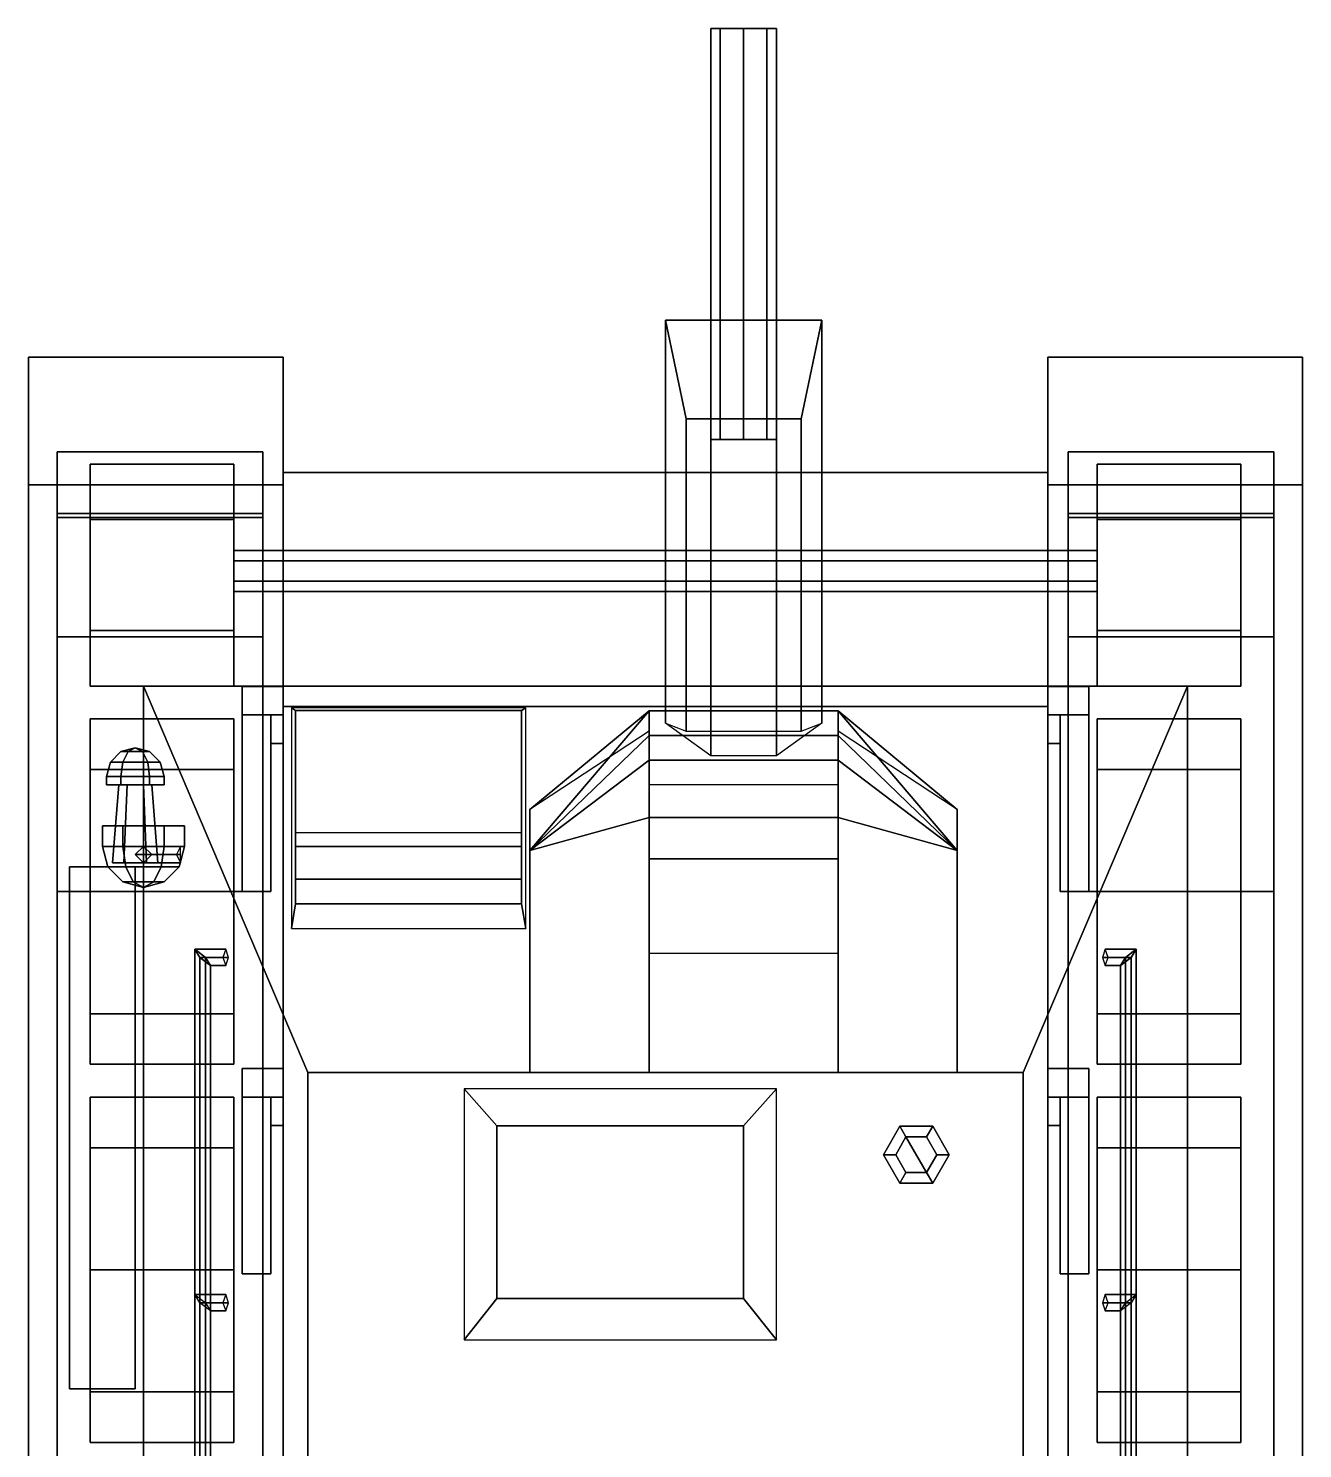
# Model space of a CAD drawing. Header units: millimetres. Extents: x -1.55 to 7, y -3.15 to 3.78.
# Drawn here: x -1.55 to 1.55, y 0.325 to 3.78 of the extents above; entities that cross this region are included whole.
import ezdxf

# ---------------------------------------------------------------- set-up
doc = ezdxf.new("R2010")
doc.units = ezdxf.units.MM
for name, color, linetype in [('gun', 1, 'Continuous'), ('mudguards', 4, 'Continuous'), ('sleeve', 5, 'Continuous'), ('torsion', 5, 'Continuous'), ('tracks', 6, 'Continuous'), ('wheels', 2, 'Continuous')]:
    doc.layers.add(name, color=color, linetype=linetype)

msp = doc.modelspace()

# ---------------------------------------------------------------- linework, layer by layer
for points in [[(-0.93, 2.13, 0.38), (-0.93, -2.58, 0.38), (-0.93, -3.08, 0.84), (-0.93, 2.7, 0.71)], [(0.93, 2.7, 0.71), (0.93, 2.13, 0.38), (-0.93, 2.13, 0.38), (-0.93, 2.7, 0.71)], [(-0.93, 2.7, 0.71), (-0.93, -3.08, 0.84), (-0.93, -2.79, 1.11), (-0.93, 2.18, 1.11)], [(0.93, 2.18, 1.11), (0.93, 2.7, 0.71), (-0.93, 2.7, 0.71), (-0.93, 2.18, 1.11)], [(0.93, -3.08, 0.84), (0.93, -2.58, 0.38), (0.93, 2.13, 0.38), (0.93, 2.7, 0.71)], [(0.93, -2.79, 1.11), (0.93, -3.08, 0.84), (0.93, 2.7, 0.71), (0.93, 2.18, 1.11)], [(-1.27, 2.18, 1.11), (-1.27, -0.36, 1.11), (-0.87, -0.16, 1.98), (-0.87, 1.24, 1.98)], [(0.87, 1.24, 1.98), (1.27, 2.18, 1.11), (-1.27, 2.18, 1.11), (-0.87, 1.24, 1.98)], [(-0.93, 2.18, 1.11), (-0.93, -2.79, 1.11), (-1.27, -2.79, 1.11), (-1.27, 2.18, 1.11)], [(0.87, -0.16, 1.98), (1.27, -0.36, 1.11), (1.27, 2.18, 1.11), (0.87, 1.24, 1.98)], [(1.27, 2.18, 1.11), (1.27, -2.79, 1.11), (0.93, -2.79, 1.11), (0.93, 2.18, 1.11)], [(0.93, 2.13, 0.38), (0.93, -2.58, 0.38), (-0.93, -2.58, 0.38), (-0.93, 2.13, 0.38)], [(-0.91, 2.1267, 1.1413), (-0.91, 1.59, 1.6), (-0.9, 1.6499, 1.5969), (-0.9, 2.1209, 1.2217)], [(-0.9, 2.1209, 1.2217), (-0.35, 2.1209, 1.2217), (-0.34, 2.1267, 1.1413), (-0.91, 2.1267, 1.1413)], [(-0.9, 1.6499, 1.5969), (-0.35, 1.6499, 1.5969), (-0.35, 2.1209, 1.2217), (-0.9, 2.1209, 1.2217)], [(-0.35, 2.1209, 1.2217), (-0.35, 1.6499, 1.5969), (-0.34, 1.59, 1.6), (-0.34, 2.1267, 1.1413)], [(-0.04, 2.12, 1.47), (-0.04, 2.12, 1.32), (-0.33, 1.88, 1.38), (-0.33, 1.78, 1.86)], [(-0.04, 2.12, 1.32), (-0.04, 2.07, 1.17), (-0.33, 1.88, 1.38)], [(-0.04, 2.06, 1.68), (-0.04, 2.12, 1.47), (-0.33, 1.78, 1.86)], [(0.71, 1.78, 1.86), (0.71, 1.78, 1.86), (0.42, 2.12, 1.47), (0.42, 2.06, 1.68)], [(0.71, 1.78, 1.86), (0.71, 1.88, 1.38), (0.42, 2.12, 1.32), (0.42, 2.12, 1.47)], [(0.71, 1.88, 1.38), (0.71, 1.88, 1.38), (0.42, 2.07, 1.17), (0.42, 2.12, 1.32)], [(-0.04, 2, 1.81), (-0.04, 2.06, 1.68), (-0.33, 1.78, 1.86)], [(0.71, 1.78, 1.86), (0.71, 1.78, 1.86), (0.42, 2.06, 1.68), (0.42, 2, 1.81)], [(-1.325, 2.0206, 1.24), (-1.3506, 1.995, 1.24), (-1.3203, 1.995, 1.2925), (-1.3075, 2.0206, 1.2703)], [(-1.3075, 2.0206, 1.2097), (-1.3203, 1.995, 1.1875), (-1.3506, 1.995, 1.24), (-1.325, 2.0206, 1.24)], [(-1.29, 2.03, 1.24), (-1.325, 2.0206, 1.24), (-1.3075, 2.0206, 1.2703), (-1.29, 2.03, 1.24)], [(-1.29, 2.03, 1.24), (-1.3075, 2.0206, 1.2097), (-1.325, 2.0206, 1.24), (-1.29, 2.03, 1.24)], [(-1.3075, 2.0206, 1.2703), (-1.3203, 1.995, 1.2925), (-1.2597, 1.995, 1.2925), (-1.2725, 2.0206, 1.2703)], [(-1.2725, 2.0206, 1.2097), (-1.2597, 1.995, 1.1875), (-1.3203, 1.995, 1.1875), (-1.3075, 2.0206, 1.2097)], [(-1.29, 2.03, 1.24), (-1.3075, 2.0206, 1.2703), (-1.2725, 2.0206, 1.2703), (-1.29, 2.03, 1.24)], [(-1.29, 2.03, 1.24), (-1.2725, 2.0206, 1.2097), (-1.3075, 2.0206, 1.2097), (-1.29, 2.03, 1.24)], [(-1.29, 2.03, 1.24), (-1.2725, 2.0206, 1.2703), (-1.255, 2.0206, 1.24), (-1.29, 2.03, 1.24)], [(-1.29, 2.03, 1.24), (-1.255, 2.0206, 1.24), (-1.2725, 2.0206, 1.2097), (-1.29, 2.03, 1.24)], [(-1.2725, 2.0206, 1.2703), (-1.2597, 1.995, 1.2925), (-1.2294, 1.995, 1.24), (-1.255, 2.0206, 1.24)], [(-1.255, 2.0206, 1.24), (-1.2294, 1.995, 1.24), (-1.2597, 1.995, 1.1875), (-1.2725, 2.0206, 1.2097)], [(-1.3506, 1.995, 1.24), (-1.36, 1.96, 1.24), (-1.325, 1.96, 1.3006), (-1.3203, 1.995, 1.2925)], [(-1.3203, 1.995, 1.1875), (-1.325, 1.96, 1.1794), (-1.36, 1.96, 1.24), (-1.3506, 1.995, 1.24)], [(-1.3203, 1.995, 1.2925), (-1.325, 1.96, 1.3006), (-1.255, 1.96, 1.3006), (-1.2597, 1.995, 1.2925)], [(-1.2597, 1.995, 1.1875), (-1.255, 1.96, 1.1794), (-1.325, 1.96, 1.1794), (-1.3203, 1.995, 1.1875)], [(-1.2597, 1.995, 1.2925), (-1.255, 1.96, 1.3006), (-1.22, 1.96, 1.24), (-1.2294, 1.995, 1.24)], [(-1.2294, 1.995, 1.24), (-1.22, 1.96, 1.24), (-1.255, 1.96, 1.1794), (-1.2597, 1.995, 1.1875)], [(-0.04, 1.86, 1.97), (-0.04, 2, 1.81), (-0.33, 1.78, 1.86)], [(0.71, 1.78, 1.86), (0.71, 1.78, 1.86), (0.42, 2, 1.81), (0.42, 1.86, 1.97)], [(-1.325, 1.96, 1.3006), (-1.36, 1.96, 1.24), (-1.36, 1.94, 1.24), (-1.325, 1.94, 1.3006)], [(-1.36, 1.96, 1.24), (-1.325, 1.96, 1.1794), (-1.325, 1.94, 1.1794), (-1.36, 1.94, 1.24)], [(-1.255, 1.94, 1.3006), (-1.325, 1.94, 1.3006), (-1.36, 1.94, 1.24), (-1.22, 1.94, 1.24)], [(-1.22, 1.94, 1.24), (-1.36, 1.94, 1.24), (-1.325, 1.94, 1.1794), (-1.255, 1.94, 1.1794)], [(-1.3175, 1.75, 1.1924), (-1.345, 1.75, 1.24), (-1.33, 1.94, 1.24), (-1.31, 1.94, 1.2054)], [(-1.345, 1.75, 1.24), (-1.3175, 1.75, 1.2876), (-1.31, 1.94, 1.2746), (-1.33, 1.94, 1.24)], [(-1.255, 1.96, 1.3006), (-1.325, 1.96, 1.3006), (-1.325, 1.94, 1.3006), (-1.255, 1.94, 1.3006)], [(-1.325, 1.96, 1.1794), (-1.255, 1.96, 1.1794), (-1.255, 1.94, 1.1794), (-1.325, 1.94, 1.1794)], [(-1.2625, 1.75, 1.1924), (-1.3175, 1.75, 1.1924), (-1.31, 1.94, 1.2054), (-1.27, 1.94, 1.2054)], [(-1.3175, 1.75, 1.2876), (-1.2625, 1.75, 1.2876), (-1.27, 1.94, 1.2746), (-1.31, 1.94, 1.2746)], [(-1.235, 1.75, 1.24), (-1.2625, 1.75, 1.1924), (-1.27, 1.94, 1.2054), (-1.25, 1.94, 1.24)], [(-1.2625, 1.75, 1.2876), (-1.235, 1.75, 1.24), (-1.25, 1.94, 1.24), (-1.27, 1.94, 1.2746)], [(-1.22, 1.96, 1.24), (-1.255, 1.96, 1.3006), (-1.255, 1.94, 1.3006), (-1.22, 1.94, 1.24)], [(-1.255, 1.96, 1.1794), (-1.22, 1.96, 1.24), (-1.22, 1.94, 1.24), (-1.255, 1.94, 1.1794)], [(-0.33, 1.88, 1.38), (-0.33, 1.88, 1.38), (-0.33, 1.24, 1.89), (-0.33, 1.78, 1.86)], [(0.71, 1.24, 1.89), (0.71, 1.88, 1.38), (0.71, 1.88, 1.38), (0.71, 1.78, 1.86)], [(-1.32, 1.84, 1.5566), (-1.37, 1.84, 1.47), (-1.37, 1.79, 1.47), (-1.32, 1.79, 1.5566)], [(-1.37, 1.84, 1.47), (-1.32, 1.84, 1.3834), (-1.32, 1.79, 1.3834), (-1.37, 1.79, 1.47)], [(-1.17, 1.84, 1.47), (-1.37, 1.84, 1.47), (-1.32, 1.84, 1.5566), (-1.22, 1.84, 1.5566)], [(-1.22, 1.84, 1.3834), (-1.32, 1.84, 1.3834), (-1.37, 1.84, 1.47), (-1.17, 1.84, 1.47)], [(-1.22, 1.84, 1.5566), (-1.32, 1.84, 1.5566), (-1.32, 1.79, 1.5566), (-1.22, 1.79, 1.5566)], [(-1.32, 1.84, 1.3834), (-1.22, 1.84, 1.3834), (-1.22, 1.79, 1.3834), (-1.32, 1.79, 1.3834)], [(-1.17, 1.84, 1.47), (-1.22, 1.84, 1.5566), (-1.22, 1.79, 1.5566), (-1.17, 1.79, 1.47)], [(-1.22, 1.84, 1.3834), (-1.17, 1.84, 1.47), (-1.17, 1.79, 1.47), (-1.22, 1.79, 1.3834)], [(-0.33, 1.78, 1.86), (-0.33, 1.24, 1.89), (-0.04, 1.24, 1.98), (-0.04, 1.86, 1.97)], [(0.42, 1.86, 1.97), (0.42, 1.24, 1.98), (0.71, 1.24, 1.89), (0.71, 1.78, 1.86)], [(-0.9, 1.8229, 1.4576), (-0.9, 1.6499, 1.5969), (-0.9, 1.7104, 1.6037), (-0.9, 1.7897, 1.5895)], [(-0.9, 1.7897, 1.5895), (-0.35, 1.7897, 1.5895), (-0.35, 1.8229, 1.4576), (-0.9, 1.8229, 1.4576)], [(-0.35, 1.7897, 1.5895), (-0.35, 1.7104, 1.6037), (-0.35, 1.6499, 1.5969), (-0.35, 1.8229, 1.4576)], [(-1.3566, 1.74, 1.47), (-1.37, 1.79, 1.47), (-1.32, 1.79, 1.3834), (-1.3133, 1.74, 1.395)], [(-1.3133, 1.74, 1.545), (-1.32, 1.79, 1.5566), (-1.37, 1.79, 1.47), (-1.3566, 1.74, 1.47)], [(-1.3133, 1.74, 1.395), (-1.32, 1.79, 1.3834), (-1.22, 1.79, 1.3834), (-1.2267, 1.74, 1.395)], [(-1.2267, 1.74, 1.545), (-1.22, 1.79, 1.5566), (-1.32, 1.79, 1.5566), (-1.3133, 1.74, 1.545)], [(-1.18, 1.79, 1.29), (-1.19, 1.77, 1.27), (-1.29, 1.77, 1.4), (-1.27, 1.79, 1.4)], [(-1.19, 1.77, 1.27), (-1.18, 1.75, 1.29), (-1.27, 1.75, 1.4), (-1.29, 1.77, 1.4)], [(-1.18, 1.77, 1.3), (-1.18, 1.79, 1.29), (-1.27, 1.79, 1.4), (-1.25, 1.77, 1.4)], [(-1.18, 1.75, 1.29), (-1.18, 1.77, 1.3), (-1.25, 1.77, 1.4), (-1.27, 1.75, 1.4)], [(-1.2267, 1.74, 1.395), (-1.22, 1.79, 1.3834), (-1.17, 1.79, 1.47), (-1.1834, 1.74, 1.47)], [(-1.1834, 1.74, 1.47), (-1.17, 1.79, 1.47), (-1.22, 1.79, 1.5566), (-1.2267, 1.74, 1.545)], [(-0.9, 1.7104, 1.6037), (-0.35, 1.7104, 1.6037), (-0.35, 1.7897, 1.5895), (-0.9, 1.7897, 1.5895)], [(-1.45, 1.74, 1.29), (-1.45, 0.47, 1.29), (-1.29, 0.47, 1.29), (-1.29, 1.74, 1.29)], [(-1.45, 1.74, 1.11), (-1.45, 0.47, 1.11), (-1.45, 0.47, 1.29), (-1.45, 1.74, 1.29)], [(-1.29, 1.74, 1.29), (-1.29, 1.74, 1.11), (-1.45, 1.74, 1.11), (-1.45, 1.74, 1.29)], [(-1.32, 1.7034, 1.47), (-1.3566, 1.74, 1.47), (-1.3133, 1.74, 1.395), (-1.295, 1.7034, 1.4267)], [(-1.295, 1.7034, 1.5133), (-1.3133, 1.74, 1.545), (-1.3566, 1.74, 1.47), (-1.32, 1.7034, 1.47)], [(-1.345, 1.75, 1.24), (-1.235, 1.75, 1.24), (-1.2625, 1.75, 1.2876), (-1.3175, 1.75, 1.2876)], [(-1.3175, 1.75, 1.1924), (-1.2625, 1.75, 1.1924), (-1.235, 1.75, 1.24), (-1.345, 1.75, 1.24)], [(-1.295, 1.7034, 1.4267), (-1.3133, 1.74, 1.395), (-1.2267, 1.74, 1.395), (-1.245, 1.7034, 1.4267)], [(-1.245, 1.7034, 1.5133), (-1.2267, 1.74, 1.545), (-1.3133, 1.74, 1.545), (-1.295, 1.7034, 1.5133)], [(-1.29, 0.47, 1.29), (-1.29, 0.47, 1.11), (-1.29, 1.74, 1.11), (-1.29, 1.74, 1.29)], [(-1.245, 1.7034, 1.4267), (-1.2267, 1.74, 1.395), (-1.1834, 1.74, 1.47), (-1.22, 1.7034, 1.47)], [(-1.22, 1.7034, 1.47), (-1.1834, 1.74, 1.47), (-1.2267, 1.74, 1.545), (-1.245, 1.7034, 1.5133)], [(-0.04, 1.76, 1.9716), (-0.04, 1.24, 1.98), (0.42, 1.24, 1.98), (0.42, 1.76, 1.9716)], [(-0.04, 1.76, 1.97), (-0.04, 1.76, 1.9716), (0.42, 1.76, 1.9716), (0.42, 1.76, 1.97)], [(-1.27, 1.69, 1.47), (-1.32, 1.7034, 1.47), (-1.295, 1.7034, 1.4267), (-1.27, 1.69, 1.47)], [(-1.27, 1.69, 1.47), (-1.295, 1.7034, 1.5133), (-1.32, 1.7034, 1.47), (-1.27, 1.69, 1.47)], [(-1.27, 1.69, 1.47), (-1.295, 1.7034, 1.4267), (-1.245, 1.7034, 1.4267), (-1.27, 1.69, 1.47)], [(-1.27, 1.69, 1.47), (-1.245, 1.7034, 1.5133), (-1.295, 1.7034, 1.5133), (-1.27, 1.69, 1.47)], [(-1.27, 1.69, 1.47), (-1.245, 1.7034, 1.4267), (-1.22, 1.7034, 1.47), (-1.27, 1.69, 1.47)], [(-1.27, 1.69, 1.47), (-1.22, 1.7034, 1.47), (-1.245, 1.7034, 1.5133), (-1.27, 1.69, 1.47)], [(-0.9, 1.6499, 1.5969), (-0.35, 1.6499, 1.5969), (-0.35, 1.7104, 1.6037), (-0.9, 1.7104, 1.6037)], [(-0.91, 1.59, 1.6), (-0.34, 1.59, 1.6), (-0.35, 1.6499, 1.5969), (-0.9, 1.6499, 1.5969)], [(-1.1332, 1.52, 1.5328), (-1.1447, 1.54, 1.5587), (-1.07, 1.54, 1.53), (-1.0772, 1.52, 1.5113)], [(-1.1447, 1.54, 1.5587), (-1.1188, 1.52, 1.5702), (-1.0628, 1.52, 1.5487), (-1.07, 1.54, 1.53)], [(-1.1188, 1.52, 1.5702), (-1.1447, 1.54, 1.5587), (-1.1447, -0.18, 1.5587), (-1.1188, -0.16, 1.5702)], [(-1.1447, 1.54, 1.5587), (-1.1332, 1.52, 1.5328), (-1.1332, -0.16, 1.5328), (-1.1447, -0.18, 1.5587)], [(1.1188, 1.52, 1.5702), (1.1447, 1.54, 1.5587), (1.07, 1.54, 1.53), (1.0628, 1.52, 1.5487)], [(1.1447, 1.54, 1.5587), (1.1332, 1.52, 1.5328), (1.0772, 1.52, 1.5113), (1.07, 1.54, 1.53)], [(1.1188, -0.16, 1.5702), (1.1447, -0.18, 1.5587), (1.1447, 1.54, 1.5587), (1.1188, 1.52, 1.5702)], [(1.1447, -0.18, 1.5587), (1.1332, -0.16, 1.5328), (1.1332, 1.52, 1.5328), (1.1447, 1.54, 1.5587)], [(-1.1073, 1.5, 1.5443), (-1.1332, 1.52, 1.5328), (-1.0772, 1.52, 1.5113), (-1.07, 1.5, 1.53)], [(-1.1332, 1.52, 1.5328), (-1.1073, 1.5, 1.5443), (-1.1073, -0.14, 1.5443), (-1.1332, -0.16, 1.5328)], [(-1.1188, 1.52, 1.5702), (-1.1073, 1.5, 1.5443), (-1.07, 1.5, 1.53), (-1.0628, 1.52, 1.5487)], [(-1.1073, 1.5, 1.5443), (-1.1188, 1.52, 1.5702), (-1.1188, -0.16, 1.5702), (-1.1073, -0.14, 1.5443)], [(1.1073, 1.5, 1.5443), (1.1188, 1.52, 1.5702), (1.0628, 1.52, 1.5487), (1.07, 1.5, 1.53)], [(1.1332, 1.52, 1.5328), (1.1073, 1.5, 1.5443), (1.07, 1.5, 1.53), (1.0772, 1.52, 1.5113)], [(1.1073, -0.14, 1.5443), (1.1188, -0.16, 1.5702), (1.1188, 1.52, 1.5702), (1.1073, 1.5, 1.5443)], [(1.1332, -0.16, 1.5328), (1.1073, -0.14, 1.5443), (1.1073, 1.5, 1.5443), (1.1332, 1.52, 1.5328)], [(-0.87, 1.24, 1.98), (-0.87, -0.16, 1.98), (0.87, -0.16, 1.98), (0.87, 1.24, 1.98)], [(-0.49, 1.2, 1.99), (-0.49, 0.59, 1.99), (-0.41, 0.69, 2.11), (-0.41, 1.11, 2.11)], [(0.19, 1.11, 2.11), (0.27, 1.2, 1.99), (-0.49, 1.2, 1.99), (-0.41, 1.11, 2.11)], [(0.19, 0.69, 2.11), (0.27, 0.59, 1.99), (0.27, 1.2, 1.99), (0.19, 1.11, 2.11)], [(-0.41, 1.11, 2.11), (-0.41, 0.69, 2.11), (0.19, 0.69, 2.11), (0.19, 1.11, 2.11)], [(0.57, 1.1093, 1.99), (0.53, 1.04, 1.99), (0.53, 1.04, 2.13), (0.57, 1.1093, 2.13)], [(0.57, 1.1093, 2.13), (0.53, 1.04, 2.13), (0.56, 1.04, 2.2), (0.585, 1.0833, 2.2)], [(0.65, 1.1093, 1.99), (0.57, 1.1093, 1.99), (0.57, 1.1093, 2.13), (0.65, 1.1093, 2.13)], [(0.65, 1.1093, 2.13), (0.57, 1.1093, 2.13), (0.585, 1.0833, 2.2), (0.635, 1.0833, 2.2)], [(0.69, 1.04, 2.13), (0.65, 1.1093, 2.13), (0.635, 1.0833, 2.2), (0.66, 1.04, 2.2)], [(0.69, 1.04, 1.99), (0.65, 1.1093, 1.99), (0.65, 1.1093, 2.13), (0.69, 1.04, 2.13)], [(0.56, 1.04, 2.2), (0.585, 0.9967, 2.2), (0.635, 0.9967, 2.2), (0.585, 1.0833, 2.2)], [(0.585, 1.0833, 2.2), (0.635, 0.9967, 2.2), (0.66, 1.04, 2.2), (0.635, 1.0833, 2.2)], [(0.53, 1.04, 1.99), (0.57, 0.9707, 1.99), (0.57, 0.9707, 2.13), (0.53, 1.04, 2.13)], [(0.53, 1.04, 2.13), (0.57, 0.9707, 2.13), (0.585, 0.9967, 2.2), (0.56, 1.04, 2.2)], [(0.65, 0.9707, 2.13), (0.69, 1.04, 2.13), (0.66, 1.04, 2.2), (0.635, 0.9967, 2.2)], [(0.65, 0.9707, 1.99), (0.69, 1.04, 1.99), (0.69, 1.04, 2.13), (0.65, 0.9707, 2.13)], [(0.57, 0.9707, 2.13), (0.65, 0.9707, 2.13), (0.635, 0.9967, 2.2), (0.585, 0.9967, 2.2)], [(0.57, 0.9707, 1.99), (0.65, 0.9707, 1.99), (0.65, 0.9707, 2.13), (0.57, 0.9707, 2.13)], [(-1.1447, 0.7, 1.5587), (-1.1188, 0.68, 1.5702), (-1.0628, 0.68, 1.5487), (-1.07, 0.7, 1.53)], [(-1.1332, 0.68, 1.5328), (-1.1447, 0.7, 1.5587), (-1.07, 0.7, 1.53), (-1.0772, 0.68, 1.5113)], [(1.1188, 0.68, 1.5702), (1.1447, 0.7, 1.5587), (1.07, 0.7, 1.53), (1.0628, 0.68, 1.5487)], [(1.1447, 0.7, 1.5587), (1.1332, 0.68, 1.5328), (1.0772, 0.68, 1.5113), (1.07, 0.7, 1.53)], [(-1.1073, 0.66, 1.5443), (-1.1332, 0.68, 1.5328), (-1.0772, 0.68, 1.5113), (-1.07, 0.66, 1.53)], [(-1.1188, 0.68, 1.5702), (-1.1073, 0.66, 1.5443), (-1.07, 0.66, 1.53), (-1.0628, 0.68, 1.5487)], [(-0.41, 0.69, 2.11), (-0.49, 0.59, 1.99), (0.27, 0.59, 1.99), (0.19, 0.69, 2.11)], [(1.1073, 0.66, 1.5443), (1.1188, 0.68, 1.5702), (1.0628, 0.68, 1.5487), (1.07, 0.66, 1.53)], [(1.1332, 0.68, 1.5328), (1.1073, 0.66, 1.5443), (1.07, 0.66, 1.53), (1.0772, 0.68, 1.5113)], [(-1.45, 0.47, 1.29), (-1.45, 0.47, 1.11), (-1.29, 0.47, 1.11), (-1.29, 0.47, 1.29)]]:
    msp.add_3dface(points)
at = {"layer": 'gun'}
for points in [[(0.1334, 3.78, 1.4166), (0.11, 3.78, 1.36), (0.11, 2.78, 1.36), (0.1334, 2.78, 1.4166)], [(0.11, 3.78, 1.36), (0.1334, 3.78, 1.3034), (0.1334, 2.78, 1.3034), (0.11, 2.78, 1.36)], [(0.19, 3.78, 1.44), (0.1334, 3.78, 1.4166), (0.1334, 2.78, 1.4166), (0.19, 2.78, 1.44)], [(0.1334, 3.78, 1.3034), (0.19, 3.78, 1.28), (0.19, 2.78, 1.28), (0.1334, 2.78, 1.3034)], [(0.2466, 3.78, 1.4166), (0.19, 3.78, 1.44), (0.19, 2.78, 1.44), (0.2466, 2.78, 1.4166)], [(0.19, 3.78, 1.28), (0.2466, 3.78, 1.3034), (0.2466, 2.78, 1.3034), (0.19, 2.78, 1.28)], [(0.27, 3.78, 1.36), (0.2466, 3.78, 1.4166), (0.2466, 2.78, 1.4166), (0.27, 2.78, 1.36)], [(0.2466, 3.78, 1.3034), (0.27, 3.78, 1.36), (0.27, 2.78, 1.36), (0.2466, 2.78, 1.3034)]]:
    msp.add_3dface(points, dxfattribs=at)
at = {"layer": 'mudguards'}
for points in [[(-0.93, 2.67, 1.11), (-0.93, 2.98, 0.76), (-1.55, 2.98, 0.76), (-1.55, 2.67, 1.11)], [(-1.55, 2.67, 1.11), (-1.55, 2.98, 0.76), (-0.93, 2.98, 0.76), (-0.93, 2.67, 1.11)], [(-0.93, 2.18, 1.11), (-0.93, 2.7, 0.71), (-0.93, 2.98, 0.76), (-0.93, 2.67, 1.11)], [(-0.93, 2.67, 1.11), (-0.93, 2.98, 0.76), (-0.93, 2.7, 0.71), (-0.93, 2.18, 1.11)], [(1.55, 2.67, 1.11), (1.55, 2.98, 0.76), (0.93, 2.98, 0.76), (0.93, 2.67, 1.11)], [(0.93, 2.67, 1.11), (0.93, 2.98, 0.76), (1.55, 2.98, 0.76), (1.55, 2.67, 1.11)], [(0.93, 2.18, 1.11), (0.93, 2.7, 0.71), (0.93, 2.98, 0.76), (0.93, 2.67, 1.11)], [(0.93, 2.67, 1.11), (0.93, 2.98, 0.76), (0.93, 2.7, 0.71), (0.93, 2.18, 1.11)], [(-0.93, -2.89, 1.11), (-0.93, 2.67, 1.11), (-1.55, 2.67, 1.11), (-1.55, -2.89, 1.11)], [(-1.55, -2.89, 1.11), (-1.55, 2.67, 1.11), (-0.93, 2.67, 1.11), (-0.93, -2.89, 1.11)], [(0.93, -2.89, 1.11), (0.93, 2.67, 1.11), (1.55, 2.67, 1.11), (1.55, -2.89, 1.11)], [(1.55, -2.89, 1.11), (1.55, 2.67, 1.11), (0.93, 2.67, 1.11), (0.93, -2.89, 1.11)]]:
    msp.add_3dface(points, dxfattribs=at)
at = {"layer": 'sleeve'}
for points in [[(0.11, 3.07, 1.04), (0.11, 2.01, 1.04), (0, 2.09, 1.25), (0, 3.07, 1.25)], [(0.38, 3.07, 1.25), (0.27, 3.07, 1.04), (0.11, 3.07, 1.04), (0, 3.07, 1.25)], [(0, 3.07, 1.25), (0, 2.09, 1.25), (0.05, 2.07, 1.64), (0.05, 2.83, 1.64)], [(0.33, 2.83, 1.64), (0.38, 3.07, 1.25), (0, 3.07, 1.25), (0.05, 2.83, 1.64)], [(0.27, 3.07, 1.04), (0.27, 2.01, 1.04), (0.11, 2.01, 1.04), (0.11, 3.07, 1.04)], [(0.38, 2.09, 1.25), (0.27, 2.01, 1.04), (0.27, 3.07, 1.04), (0.38, 3.07, 1.25)], [(0.33, 2.07, 1.64), (0.38, 2.09, 1.25), (0.38, 3.07, 1.25), (0.33, 2.83, 1.64)], [(0.05, 2.83, 1.64), (0.05, 2.07, 1.64), (0.33, 2.07, 1.64), (0.33, 2.83, 1.64)], [(-0.04, 1.94, 0.84), (-0.04, 1.81, 0.84), (-0.04, 1.9, 1.32), (-0.04, 2.12, 1.32)], [(0.42, 2.12, 1.32), (0.42, 1.94, 0.84), (-0.04, 1.94, 0.84), (-0.04, 2.12, 1.32)], [(-0.04, 2.12, 1.32), (-0.04, 1.9, 1.32), (-0.04, 1.9, 1.47), (-0.04, 2.12, 1.47)], [(0.42, 2.12, 1.47), (0.42, 2.12, 1.32), (-0.04, 2.12, 1.32), (-0.04, 2.12, 1.47)], [(0.42, 2.06, 1.68), (0.42, 2.12, 1.47), (-0.04, 2.12, 1.47), (-0.04, 2.06, 1.68)], [(-0.04, 2.12, 1.47), (-0.04, 1.9, 1.47), (-0.04, 1.9, 1.68), (-0.04, 2.06, 1.68)], [(0.42, 1.9, 1.32), (0.42, 1.81, 0.84), (0.42, 1.94, 0.84), (0.42, 2.12, 1.32)], [(0.42, 1.9, 1.47), (0.42, 1.9, 1.32), (0.42, 2.12, 1.32), (0.42, 2.12, 1.47)], [(0.42, 1.9, 1.68), (0.42, 1.9, 1.47), (0.42, 2.12, 1.47), (0.42, 2.06, 1.68)], [(-0.04, 2.06, 1.68), (-0.04, 1.9, 1.68), (-0.04, 1.82, 1.81), (-0.04, 2, 1.81)], [(0.42, 2, 1.81), (0.42, 2.06, 1.68), (-0.04, 2.06, 1.68), (-0.04, 2, 1.81)], [(0.42, 1.82, 1.81), (0.42, 1.9, 1.68), (0.42, 2.06, 1.68), (0.42, 2, 1.81)], [(0.42, 1.86, 1.97), (0.42, 2, 1.81), (-0.04, 2, 1.81), (-0.04, 1.86, 1.97)], [(-0.04, 2, 1.81), (-0.04, 1.66, 1.81), (-0.04, 1.53, 1.97), (-0.04, 1.86, 1.97)], [(0.42, 1.53, 1.97), (0.42, 1.66, 1.81), (0.42, 2, 1.81), (0.42, 1.86, 1.97)], [(-0.04, 1.86, 1.97), (-0.04, 1.53, 1.97), (0.42, 1.53, 1.97), (0.42, 1.86, 1.97)]]:
    msp.add_3dface(points, dxfattribs=at)
at = {"layer": 'torsion'}
for points in [[(-0.93, 2.1793, 0.44), (-0.93, 2.11, 0.4), (-1.03, 2.11, 0.4), (-1.03, 2.1793, 0.44)], [(-0.93, 2.1793, 0.52), (-0.93, 2.1793, 0.44), (-1.03, 2.1793, 0.44), (-1.03, 2.1793, 0.52)], [(-0.93, 2.11, 0.56), (-0.93, 2.1793, 0.52), (-1.03, 2.1793, 0.52), (-1.03, 2.11, 0.56)], [(-1.03, 2.1793, 0.44), (-1.03, 2.11, 0.4), (-1.03, 2.11, 0.56), (-1.03, 2.1793, 0.52)], [(1.03, 2.11, 0.56), (1.03, 2.1793, 0.52), (0.93, 2.1793, 0.52), (0.93, 2.11, 0.56)], [(1.03, 2.1793, 0.52), (1.03, 2.1793, 0.44), (0.93, 2.1793, 0.44), (0.93, 2.1793, 0.52)], [(1.03, 2.1793, 0.44), (1.03, 2.11, 0.4), (0.93, 2.11, 0.4), (0.93, 2.1793, 0.44)], [(1.03, 2.11, 0.56), (1.03, 2.11, 0.4), (1.03, 2.1793, 0.44), (1.03, 2.1793, 0.52)], [(-1.03, 2.11, 0.4), (-1.03, 1.68, 0.38), (-1.03, 1.68, 0.52), (-1.03, 2.11, 0.56)], [(-0.96, 2.11, 0.4), (-0.96, 1.68, 0.38), (-1.03, 1.68, 0.38), (-1.03, 2.11, 0.4)], [(-1.03, 2.11, 0.56), (-1.03, 1.68, 0.52), (-0.96, 1.68, 0.52), (-0.96, 2.11, 0.56)], [(-0.93, 2.11, 0.4), (-0.93, 2.0407, 0.44), (-0.96, 2.0407, 0.44), (-0.96, 2.11, 0.4)], [(-0.96, 1.68, 0.52), (-0.96, 1.68, 0.38), (-0.96, 2.11, 0.4), (-0.96, 2.11, 0.56)], [(-0.93, 2.0407, 0.52), (-0.93, 2.11, 0.56), (-0.96, 2.11, 0.56), (-0.96, 2.0407, 0.52)], [(0.96, 2.0407, 0.52), (0.96, 2.11, 0.56), (0.93, 2.11, 0.56), (0.93, 2.0407, 0.52)], [(0.96, 2.11, 0.4), (0.96, 2.0407, 0.44), (0.93, 2.0407, 0.44), (0.93, 2.11, 0.4)], [(0.96, 2.11, 0.56), (0.96, 1.68, 0.52), (1.03, 1.68, 0.52), (1.03, 2.11, 0.56)], [(0.96, 2.11, 0.4), (0.96, 1.68, 0.38), (0.96, 1.68, 0.52), (0.96, 2.11, 0.56)], [(1.03, 2.11, 0.4), (1.03, 1.68, 0.38), (0.96, 1.68, 0.38), (0.96, 2.11, 0.4)], [(1.03, 1.68, 0.52), (1.03, 1.68, 0.38), (1.03, 2.11, 0.4), (1.03, 2.11, 0.56)], [(-0.93, 2.0407, 0.44), (-0.93, 2.0407, 0.52), (-0.96, 2.0407, 0.52), (-0.96, 2.0407, 0.44)], [(0.96, 2.0407, 0.44), (0.96, 2.0407, 0.52), (0.93, 2.0407, 0.52), (0.93, 2.0407, 0.44)], [(-1.03, 1.68, 0.52), (-1.03, 1.68, 0.38), (-0.96, 1.68, 0.38), (-0.96, 1.68, 0.52)], [(0.96, 1.68, 0.52), (0.96, 1.68, 0.38), (1.03, 1.68, 0.38), (1.03, 1.68, 0.52)], [(-1.03, 1.2493, 0.44), (-1.03, 1.18, 0.4), (-1.03, 1.18, 0.56), (-1.03, 1.2493, 0.52)], [(-0.93, 1.2493, 0.44), (-0.93, 1.18, 0.4), (-1.03, 1.18, 0.4), (-1.03, 1.2493, 0.44)], [(-0.93, 1.18, 0.56), (-0.93, 1.2493, 0.52), (-1.03, 1.2493, 0.52), (-1.03, 1.18, 0.56)], [(-0.93, 1.2493, 0.52), (-0.93, 1.2493, 0.44), (-1.03, 1.2493, 0.44), (-1.03, 1.2493, 0.52)], [(1.03, 1.2493, 0.44), (1.03, 1.18, 0.4), (0.93, 1.18, 0.4), (0.93, 1.2493, 0.44)], [(1.03, 1.2493, 0.52), (1.03, 1.2493, 0.44), (0.93, 1.2493, 0.44), (0.93, 1.2493, 0.52)], [(1.03, 1.18, 0.56), (1.03, 1.2493, 0.52), (0.93, 1.2493, 0.52), (0.93, 1.18, 0.56)], [(1.03, 1.18, 0.56), (1.03, 1.18, 0.4), (1.03, 1.2493, 0.44), (1.03, 1.2493, 0.52)], [(-1.03, 1.18, 0.4), (-1.03, 0.75, 0.38), (-1.03, 0.75, 0.52), (-1.03, 1.18, 0.56)], [(-0.96, 1.18, 0.4), (-0.96, 0.75, 0.38), (-1.03, 0.75, 0.38), (-1.03, 1.18, 0.4)], [(-1.03, 1.18, 0.56), (-1.03, 0.75, 0.52), (-0.96, 0.75, 0.52), (-0.96, 1.18, 0.56)], [(-0.93, 1.18, 0.4), (-0.93, 1.1107, 0.44), (-0.96, 1.1107, 0.44), (-0.96, 1.18, 0.4)], [(-0.96, 0.75, 0.52), (-0.96, 0.75, 0.38), (-0.96, 1.18, 0.4), (-0.96, 1.18, 0.56)], [(-0.93, 1.1107, 0.52), (-0.93, 1.18, 0.56), (-0.96, 1.18, 0.56), (-0.96, 1.1107, 0.52)], [(0.96, 1.18, 0.4), (0.96, 1.1107, 0.44), (0.93, 1.1107, 0.44), (0.93, 1.18, 0.4)], [(0.96, 1.1107, 0.52), (0.96, 1.18, 0.56), (0.93, 1.18, 0.56), (0.93, 1.1107, 0.52)], [(0.96, 1.18, 0.4), (0.96, 0.75, 0.38), (0.96, 0.75, 0.52), (0.96, 1.18, 0.56)], [(1.03, 1.18, 0.4), (1.03, 0.75, 0.38), (0.96, 0.75, 0.38), (0.96, 1.18, 0.4)], [(0.96, 1.18, 0.56), (0.96, 0.75, 0.52), (1.03, 0.75, 0.52), (1.03, 1.18, 0.56)], [(1.03, 0.75, 0.52), (1.03, 0.75, 0.38), (1.03, 1.18, 0.4), (1.03, 1.18, 0.56)], [(-0.93, 1.1107, 0.44), (-0.93, 1.1107, 0.52), (-0.96, 1.1107, 0.52), (-0.96, 1.1107, 0.44)], [(0.96, 1.1107, 0.44), (0.96, 1.1107, 0.52), (0.93, 1.1107, 0.52), (0.93, 1.1107, 0.44)], [(-1.03, 0.75, 0.52), (-1.03, 0.75, 0.38), (-0.96, 0.75, 0.38), (-0.96, 0.75, 0.52)], [(0.96, 0.75, 0.52), (0.96, 0.75, 0.38), (1.03, 0.75, 0.38), (1.03, 0.75, 0.52)]]:
    msp.add_3dface(points, dxfattribs=at)
at = {"layer": 'tracks'}
for points in [[(-1.48, 2.59, 0.4), (-1.48, 2.75, 0.67), (-0.98, 2.75, 0.67), (-0.98, 2.59, 0.4)], [(-0.98, 2.59, 0.4), (-0.98, 2.75, 0.67), (-1.48, 2.75, 0.67), (-1.48, 2.59, 0.4)], [(-1.48, 2.75, 0.67), (-1.48, 2.6, 0.93), (-0.98, 2.6, 0.93), (-0.98, 2.75, 0.67)], [(-0.98, 2.75, 0.67), (-0.98, 2.6, 0.93), (-1.48, 2.6, 0.93), (-1.48, 2.75, 0.67)], [(0.98, 2.59, 0.4), (0.98, 2.75, 0.67), (1.48, 2.75, 0.67), (1.48, 2.59, 0.4)], [(1.48, 2.59, 0.4), (1.48, 2.75, 0.67), (0.98, 2.75, 0.67), (0.98, 2.59, 0.4)], [(0.98, 2.75, 0.67), (0.98, 2.6, 0.93), (1.48, 2.6, 0.93), (1.48, 2.75, 0.67)], [(1.48, 2.75, 0.67), (1.48, 2.6, 0.93), (0.98, 2.6, 0.93), (0.98, 2.75, 0.67)], [(-0.98, 2.6, 0.93), (-0.98, 2.3, 0.93), (-1.48, 2.3, 0.93), (-1.48, 2.6, 0.93)], [(-1.48, 2.6, 0.93), (-1.48, 2.3, 0.93), (-0.98, 2.3, 0.93), (-0.98, 2.6, 0.93)], [(1.48, 2.6, 0.93), (1.48, 2.3, 0.93), (0.98, 2.3, 0.93), (0.98, 2.6, 0.93)], [(0.98, 2.6, 0.93), (0.98, 2.3, 0.93), (1.48, 2.3, 0.93), (1.48, 2.6, 0.93)], [(-1.48, 1.68), (-1.48, 2.59, 0.4), (-0.98, 2.59, 0.4), (-0.98, 1.68)], [(-0.98, 1.68), (-0.98, 2.59, 0.4), (-1.48, 2.59, 0.4), (-1.48, 1.68)], [(0.98, 1.68), (0.98, 2.59, 0.4), (1.48, 2.59, 0.4), (1.48, 1.68)], [(1.48, 1.68), (1.48, 2.59, 0.4), (0.98, 2.59, 0.4), (0.98, 1.68)], [(-1.48, 2.3, 0.93), (-1.48, 1.68, 0.89), (-0.98, 1.68, 0.89), (-0.98, 2.3, 0.93)], [(-0.98, 2.3, 0.93), (-0.98, 1.68, 0.89), (-1.48, 1.68, 0.89), (-1.48, 2.3, 0.93)], [(1.48, 2.3, 0.93), (1.48, 1.68, 0.89), (0.98, 1.68, 0.89), (0.98, 2.3, 0.93)], [(0.98, 2.3, 0.93), (0.98, 1.68, 0.89), (1.48, 1.68, 0.89), (1.48, 2.3, 0.93)], [(-1.48, -2.04), (-1.48, 1.68), (-0.98, 1.68), (-0.98, -2.04)], [(-0.98, -2.04), (-0.98, 1.68), (-1.48, 1.68), (-1.48, -2.04)], [(-0.98, 1.68, 0.89), (-0.98, -2.02, 0.89), (-1.48, -2.02, 0.89), (-1.48, 1.68, 0.89)], [(-1.48, 1.68, 0.89), (-1.48, -2.02, 0.89), (-0.98, -2.02, 0.89), (-0.98, 1.68, 0.89)], [(0.98, -2.04), (0.98, 1.68), (1.48, 1.68), (1.48, -2.04)], [(1.48, -2.04), (1.48, 1.68), (0.98, 1.68), (0.98, -2.04)], [(0.98, 1.68, 0.89), (0.98, -2.02, 0.89), (1.48, -2.02, 0.89), (1.48, 1.68, 0.89)], [(1.48, 1.68, 0.89), (1.48, -2.02, 0.89), (0.98, -2.02, 0.89), (0.98, 1.68, 0.89)]]:
    msp.add_3dface(points, dxfattribs=at)
at = {"layer": 'wheels'}
for points in [[(-1.05, 2.585, 0.9038), (-1.05, 2.72, 0.67), (-1.4, 2.72, 0.67), (-1.4, 2.585, 0.9038)], [(-1.05, 2.72, 0.67), (-1.05, 2.585, 0.4362), (-1.4, 2.585, 0.4362), (-1.4, 2.72, 0.67)], [(-1.4, 2.315, 0.9038), (-1.4, 2.585, 0.9038), (-1.4, 2.72, 0.67), (-1.4, 2.18, 0.67)], [(-1.4, 2.18, 0.67), (-1.4, 2.72, 0.67), (-1.4, 2.585, 0.4362), (-1.4, 2.315, 0.4362)], [(-1.05, 2.18, 0.67), (-1.05, 2.72, 0.67), (-1.05, 2.585, 0.9038), (-1.05, 2.315, 0.9038)], [(-1.05, 2.315, 0.4362), (-1.05, 2.585, 0.4362), (-1.05, 2.72, 0.67), (-1.05, 2.18, 0.67)], [(1.05, 2.315, 0.9038), (1.05, 2.585, 0.9038), (1.05, 2.72, 0.67), (1.05, 2.18, 0.67)], [(1.4, 2.585, 0.9038), (1.4, 2.72, 0.67), (1.05, 2.72, 0.67), (1.05, 2.585, 0.9038)], [(1.05, 2.18, 0.67), (1.05, 2.72, 0.67), (1.05, 2.585, 0.4362), (1.05, 2.315, 0.4362)], [(1.4, 2.72, 0.67), (1.4, 2.585, 0.4362), (1.05, 2.585, 0.4362), (1.05, 2.72, 0.67)], [(1.4, 2.18, 0.67), (1.4, 2.72, 0.67), (1.4, 2.585, 0.9038), (1.4, 2.315, 0.9038)], [(1.4, 2.315, 0.4362), (1.4, 2.585, 0.4362), (1.4, 2.72, 0.67), (1.4, 2.18, 0.67)], [(-1.05, 2.315, 0.9038), (-1.05, 2.585, 0.9038), (-1.4, 2.585, 0.9038), (-1.4, 2.315, 0.9038)], [(-1.05, 2.585, 0.4362), (-1.05, 2.315, 0.4362), (-1.4, 2.315, 0.4362), (-1.4, 2.585, 0.4362)], [(1.4, 2.585, 0.4362), (1.4, 2.315, 0.4362), (1.05, 2.315, 0.4362), (1.05, 2.585, 0.4362)], [(1.4, 2.315, 0.9038), (1.4, 2.585, 0.9038), (1.05, 2.585, 0.9038), (1.05, 2.315, 0.9038)], [(1.05, 2.485, 0.7133), (1.05, 2.51, 0.67), (-1.05, 2.51, 0.67), (-1.05, 2.485, 0.7133)], [(1.05, 2.51, 0.67), (1.05, 2.485, 0.6267), (-1.05, 2.485, 0.6267), (-1.05, 2.51, 0.67)], [(1.05, 2.435, 0.7133), (1.05, 2.485, 0.7133), (-1.05, 2.485, 0.7133), (-1.05, 2.435, 0.7133)], [(1.05, 2.485, 0.6267), (1.05, 2.435, 0.6267), (-1.05, 2.435, 0.6267), (-1.05, 2.485, 0.6267)], [(1.05, 2.41, 0.67), (1.05, 2.435, 0.7133), (-1.05, 2.435, 0.7133), (-1.05, 2.41, 0.67)], [(1.05, 2.435, 0.6267), (1.05, 2.41, 0.67), (-1.05, 2.41, 0.67), (-1.05, 2.435, 0.6267)], [(-1.05, 2.18, 0.67), (-1.05, 2.315, 0.9038), (-1.4, 2.315, 0.9038), (-1.4, 2.18, 0.67)], [(-1.05, 2.315, 0.4362), (-1.05, 2.18, 0.67), (-1.4, 2.18, 0.67), (-1.4, 2.315, 0.4362)], [(1.4, 2.18, 0.67), (1.4, 2.315, 0.9038), (1.05, 2.315, 0.9038), (1.05, 2.18, 0.67)], [(1.4, 2.315, 0.4362), (1.4, 2.18, 0.67), (1.05, 2.18, 0.67), (1.05, 2.315, 0.4362)], [(-1.05, 1.977, 0.747), (-1.05, 2.1, 0.45), (-1.4, 2.1, 0.45), (-1.4, 1.977, 0.747)], [(-1.05, 2.1, 0.45), (-1.05, 1.977, 0.153), (-1.4, 1.977, 0.153), (-1.4, 2.1, 0.45)], [(-1.4, 1.26, 0.45), (-1.4, 1.977, 0.747), (-1.4, 2.1, 0.45), (-1.4, 1.383, 0.153)], [(-1.4, 1.383, 0.153), (-1.4, 2.1, 0.45), (-1.4, 1.977, 0.153), (-1.4, 1.68, 0.03)], [(-1.05, 1.383, 0.747), (-1.05, 2.1, 0.45), (-1.05, 1.977, 0.747), (-1.05, 1.68, 0.87)], [(-1.05, 1.26, 0.45), (-1.05, 1.977, 0.153), (-1.05, 2.1, 0.45), (-1.05, 1.383, 0.747)], [(1.4, 1.977, 0.747), (1.4, 2.1, 0.45), (1.05, 2.1, 0.45), (1.05, 1.977, 0.747)], [(1.05, 1.26, 0.45), (1.05, 1.977, 0.747), (1.05, 2.1, 0.45), (1.05, 1.383, 0.153)], [(1.4, 2.1, 0.45), (1.4, 1.977, 0.153), (1.05, 1.977, 0.153), (1.05, 2.1, 0.45)], [(1.05, 1.383, 0.153), (1.05, 2.1, 0.45), (1.05, 1.977, 0.153), (1.05, 1.68, 0.03)], [(1.4, 1.383, 0.747), (1.4, 2.1, 0.45), (1.4, 1.977, 0.747), (1.4, 1.68, 0.87)], [(1.4, 1.26, 0.45), (1.4, 1.977, 0.153), (1.4, 2.1, 0.45), (1.4, 1.383, 0.747)], [(-1.05, 1.68, 0.87), (-1.05, 1.977, 0.747), (-1.4, 1.977, 0.747), (-1.4, 1.68, 0.87)], [(-1.05, 1.977, 0.153), (-1.05, 1.68, 0.03), (-1.4, 1.68, 0.03), (-1.4, 1.977, 0.153)], [(-1.4, 1.383, 0.747), (-1.4, 1.68, 0.87), (-1.4, 1.977, 0.747), (-1.4, 1.26, 0.45)], [(-1.05, 1.383, 0.153), (-1.05, 1.68, 0.03), (-1.05, 1.977, 0.153), (-1.05, 1.26, 0.45)], [(1.05, 1.383, 0.747), (1.05, 1.68, 0.87), (1.05, 1.977, 0.747), (1.05, 1.26, 0.45)], [(1.4, 1.977, 0.153), (1.4, 1.68, 0.03), (1.05, 1.68, 0.03), (1.05, 1.977, 0.153)], [(1.4, 1.68, 0.87), (1.4, 1.977, 0.747), (1.05, 1.977, 0.747), (1.05, 1.68, 0.87)], [(1.4, 1.383, 0.153), (1.4, 1.68, 0.03), (1.4, 1.977, 0.153), (1.4, 1.26, 0.45)], [(-1.05, 1.383, 0.747), (-1.05, 1.68, 0.87), (-1.4, 1.68, 0.87), (-1.4, 1.383, 0.747)], [(-1.05, 1.68, 0.03), (-1.05, 1.383, 0.153), (-1.4, 1.383, 0.153), (-1.4, 1.68, 0.03)], [(1.4, 1.68, 0.03), (1.4, 1.383, 0.153), (1.05, 1.383, 0.153), (1.05, 1.68, 0.03)], [(1.4, 1.383, 0.747), (1.4, 1.68, 0.87), (1.05, 1.68, 0.87), (1.05, 1.383, 0.747)], [(-1.05, 1.26, 0.45), (-1.05, 1.383, 0.747), (-1.4, 1.383, 0.747), (-1.4, 1.26, 0.45)], [(-1.05, 1.383, 0.153), (-1.05, 1.26, 0.45), (-1.4, 1.26, 0.45), (-1.4, 1.383, 0.153)], [(1.4, 1.26, 0.45), (1.4, 1.383, 0.747), (1.05, 1.383, 0.747), (1.05, 1.26, 0.45)], [(1.4, 1.383, 0.153), (1.4, 1.26, 0.45), (1.05, 1.26, 0.45), (1.05, 1.383, 0.153)], [(-1.05, 1.057, 0.747), (-1.05, 1.18, 0.45), (-1.4, 1.18, 0.45), (-1.4, 1.057, 0.747)], [(-1.4, 0.34, 0.45), (-1.4, 1.057, 0.747), (-1.4, 1.18, 0.45), (-1.4, 0.463, 0.153)], [(-1.05, 1.18, 0.45), (-1.05, 1.057, 0.153), (-1.4, 1.057, 0.153), (-1.4, 1.18, 0.45)], [(-1.4, 0.463, 0.153), (-1.4, 1.18, 0.45), (-1.4, 1.057, 0.153), (-1.4, 0.76, 0.03)], [(-1.05, 0.463, 0.747), (-1.05, 1.18, 0.45), (-1.05, 1.057, 0.747), (-1.05, 0.76, 0.87)], [(-1.05, 0.34, 0.45), (-1.05, 1.057, 0.153), (-1.05, 1.18, 0.45), (-1.05, 0.463, 0.747)], [(1.05, 0.34, 0.45), (1.05, 1.057, 0.747), (1.05, 1.18, 0.45), (1.05, 0.463, 0.153)], [(1.4, 1.057, 0.747), (1.4, 1.18, 0.45), (1.05, 1.18, 0.45), (1.05, 1.057, 0.747)], [(1.05, 0.463, 0.153), (1.05, 1.18, 0.45), (1.05, 1.057, 0.153), (1.05, 0.76, 0.03)], [(1.4, 1.18, 0.45), (1.4, 1.057, 0.153), (1.05, 1.057, 0.153), (1.05, 1.18, 0.45)], [(1.4, 0.34, 0.45), (1.4, 1.057, 0.153), (1.4, 1.18, 0.45), (1.4, 0.463, 0.747)], [(1.4, 0.463, 0.747), (1.4, 1.18, 0.45), (1.4, 1.057, 0.747), (1.4, 0.76, 0.87)], [(-1.4, 0.463, 0.747), (-1.4, 0.76, 0.87), (-1.4, 1.057, 0.747), (-1.4, 0.34, 0.45)], [(-1.05, 1.057, 0.153), (-1.05, 0.76, 0.03), (-1.4, 0.76, 0.03), (-1.4, 1.057, 0.153)], [(-1.05, 0.76, 0.87), (-1.05, 1.057, 0.747), (-1.4, 1.057, 0.747), (-1.4, 0.76, 0.87)], [(-1.05, 0.463, 0.153), (-1.05, 0.76, 0.03), (-1.05, 1.057, 0.153), (-1.05, 0.34, 0.45)], [(1.05, 0.463, 0.747), (1.05, 0.76, 0.87), (1.05, 1.057, 0.747), (1.05, 0.34, 0.45)], [(1.4, 1.057, 0.153), (1.4, 0.76, 0.03), (1.05, 0.76, 0.03), (1.05, 1.057, 0.153)], [(1.4, 0.76, 0.87), (1.4, 1.057, 0.747), (1.05, 1.057, 0.747), (1.05, 0.76, 0.87)], [(1.4, 0.463, 0.153), (1.4, 0.76, 0.03), (1.4, 1.057, 0.153), (1.4, 0.34, 0.45)], [(-1.05, 0.76, 0.03), (-1.05, 0.463, 0.153), (-1.4, 0.463, 0.153), (-1.4, 0.76, 0.03)], [(-1.05, 0.463, 0.747), (-1.05, 0.76, 0.87), (-1.4, 0.76, 0.87), (-1.4, 0.463, 0.747)], [(1.4, 0.76, 0.03), (1.4, 0.463, 0.153), (1.05, 0.463, 0.153), (1.05, 0.76, 0.03)], [(1.4, 0.463, 0.747), (1.4, 0.76, 0.87), (1.05, 0.76, 0.87), (1.05, 0.463, 0.747)], [(-1.05, 0.34, 0.45), (-1.05, 0.463, 0.747), (-1.4, 0.463, 0.747), (-1.4, 0.34, 0.45)], [(-1.05, 0.463, 0.153), (-1.05, 0.34, 0.45), (-1.4, 0.34, 0.45), (-1.4, 0.463, 0.153)], [(1.4, 0.34, 0.45), (1.4, 0.463, 0.747), (1.05, 0.463, 0.747), (1.05, 0.34, 0.45)], [(1.4, 0.463, 0.153), (1.4, 0.34, 0.45), (1.05, 0.34, 0.45), (1.05, 0.463, 0.153)]]:
    msp.add_3dface(points, dxfattribs=at)

doc.saveas('drawing.dxf')
